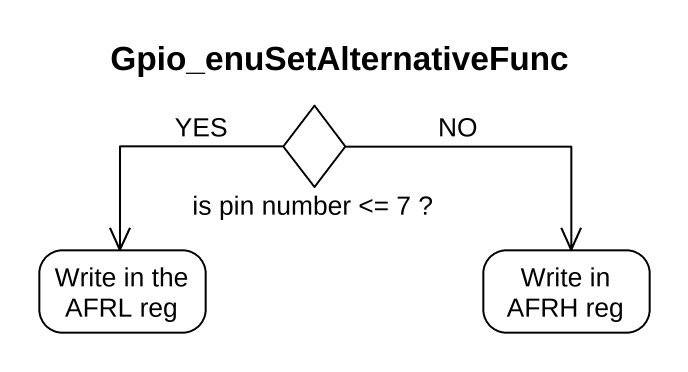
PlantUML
@startuml
title Gpio_enuSetAlternativeFunc
hide empty description
state "is pin number <= 7 ?" as is_pin_number_7 <<choice>>
state "Write in the AFRL reg" as Write_in_the_AFRL_reg
state "Write in AFRH reg" as Write_in_AFRH_reg
is_pin_number_7 --> Write_in_the_AFRL_reg : YES
is_pin_number_7 -right-> Write_in_AFRH_reg : NO
@enduml
